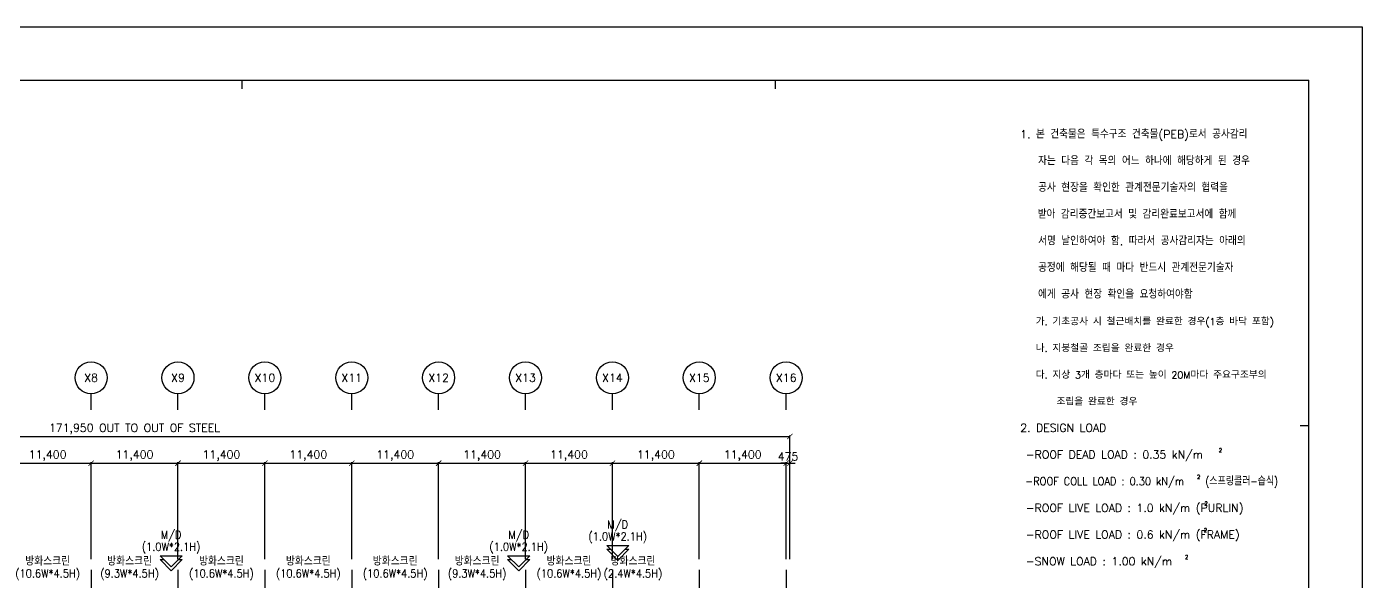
# Model space of a CAD drawing. Header units: metres. Extents: x -297536 to 1852864, y -630451 to -422551.
# Drawn here: x 115232 to 290464, y -495283 to -422551 of the extents above; entities that cross this region are included whole.
import ezdxf
from ezdxf.enums import TextEntityAlignment as Align

# ---------------------------------------------------------------- set-up
doc = ezdxf.new("R2010")
doc.units = ezdxf.units.M
doc.header["$LTSCALE"] = 700
doc.linetypes.add('CEN', pattern=[62, 60, -1, 0, -1])
for name, color, linetype in [('CEN', 152, 'CEN'), ('DIM', 7, 'Continuous'), ('SYM', 7, 'Continuous'), ('TEX', 3, 'Continuous'), ('된장공장-1$0$WID', 4, 'Continuous')]:
    doc.layers.add(name, color=color, linetype=linetype)
doc.styles.add('HGTXT', font='romans.shx', dxfattribs={"bigfont": 'WHGTXT.shx'})
doc.styles.add('WHGTXT', font='romans.shx', dxfattribs={"bigfont": 'WHGTXT.shx'})
doc.dimstyles.new('KJ', dxfattribs={"dimscale": 700, "dimtxt": 1.5, "dimasz": 1, "dimexe": 0.18, "dimexo": 2, "dimgap": 0.5, "dimtad": 1, "dimdec": 0, "dimzin": 0, "dimdsep": 46, "dimlunit": 6, "dimtxsty": 'HGTXT', "dimblk": 'ARCHTICK', "dimcen": 0.09, "dimclrt": 3, "dimadec": 0, "dimazin": 0, "dimtfac": 1, "dimtdec": 0, "dimtix": 1, "dimtmove": 0, "dimatfit": 0, "dimldrblk": 'OBLIQUE', "dimfxl": 1, "dimtolj": 1, "dimtzin": 0, "dimarcsym": 0})

# ---------------------------------------------------------------- blocks, each defined once
blk = doc.blocks.new('_ArchTick')
at = {"color": 0, "linetype": 'ByBlock', "const_width": 0.15}
blk.add_lwpolyline([(-0.5, -0.5), (0.5, 0.5)], dxfattribs=at)
blk = doc.blocks.new('*D562')
at = {"layer": 'Defpoints', "color": 0, "transparency": 16777216}
for p in [(215355, -479790), (214880, -493790), (215355, -493790)]:
    blk.add_point(p, dxfattribs=at)
at = {"layer": 'DIM', "color": 0, "lineweight": -2, "transparency": 16777216}
for p, q in [((214880, -479790), (214180, -479790)), ((214880, -492390), (214880, -479664)), ((214880, -479790), (215355, -479790)), ((215355, -492390), (215355, -479664)), ((215355, -479790), (216055, -479790))]:
    blk.add_line(p, q, dxfattribs=at)
at = {"layer": 'DIM', "color": 0, "lineweight": -2, "transparency": 16777216, "xscale": 700, "yscale": 700, "zscale": 700}
blk.add_blockref('_ArchTick', (214880, -479790), dxfattribs=at)
at = {"layer": 'DIM', "color": 0, "lineweight": -2, "transparency": 16777216, "xscale": 700, "yscale": 700, "zscale": 700, "rotation": 180}
blk.add_blockref('_ArchTick', (215355, -479790), dxfattribs=at)
at = {"layer": 'DIM', "color": 3, "transparency": 16777216, "insert": (215117.5, -478915), "char_height": 1050, "attachment_point": 5, "style": 'HGTXT'}
blk.add_mtext('\\A1;475', dxfattribs=at)
blk = doc.blocks.new('_Oblique')
at = {"color": 0, "linetype": 'ByBlock', "lineweight": -2}
blk.add_line((-0.5, -0.5), (0.5, 0.5), dxfattribs=at)
blk = doc.blocks.new('*D563')
at = {"layer": 'Defpoints', "color": 0, "transparency": 16777216}
for p in [(215355, -476290), (43405, -493790), (215355, -493790)]:
    blk.add_point(p, dxfattribs=at)
at = {"layer": 'DIM', "color": 0, "lineweight": -2, "transparency": 16777216}
for p, q in [((43405, -492390), (43405, -476164)), ((43405, -476290), (215355, -476290)), ((215355, -492390), (215355, -476164))]:
    blk.add_line(p, q, dxfattribs=at)
at = {"layer": 'DIM', "color": 0, "lineweight": -2, "transparency": 16777216, "xscale": 700, "yscale": 700, "zscale": 700, "rotation": 180}
blk.add_blockref('_ArchTick', (43405, -476290), dxfattribs=at)
at = {"layer": 'DIM', "color": 0, "lineweight": -2, "transparency": 16777216, "xscale": 700, "yscale": 700, "zscale": 700}
blk.add_blockref('_ArchTick', (215355, -476290), dxfattribs=at)
at = {"layer": 'DIM', "color": 3, "transparency": 16777216, "insert": (129380, -475315), "char_height": 1050, "attachment_point": 5, "style": 'HGTXT'}
blk.add_mtext('\\A1;\\A1;171,950 OUT TO OUT OF STEEL', dxfattribs=at)
blk = doc.blocks.new('*D564')
at = {"layer": 'Defpoints', "color": 0, "transparency": 16777216}
for p in [(123680, -479790), (112280, -493790), (123680, -493790)]:
    blk.add_point(p, dxfattribs=at)
at = {"layer": 'DIM', "color": 0, "lineweight": -2, "transparency": 16777216}
for p, q in [((112280, -492390), (112280, -479664)), ((112280, -479790), (123680, -479790)), ((123680, -492390), (123680, -479664))]:
    blk.add_line(p, q, dxfattribs=at)
at = {"layer": 'DIM', "color": 0, "lineweight": -2, "transparency": 16777216, "xscale": 700, "yscale": 700, "zscale": 700, "rotation": 180}
blk.add_blockref('_ArchTick', (112280, -479790), dxfattribs=at)
at = {"layer": 'DIM', "color": 0, "lineweight": -2, "transparency": 16777216, "xscale": 700, "yscale": 700, "zscale": 700}
blk.add_blockref('_ArchTick', (123680, -479790), dxfattribs=at)
at = {"layer": 'DIM', "color": 3, "transparency": 16777216, "insert": (117980, -478815), "char_height": 1050, "attachment_point": 5, "style": 'HGTXT'}
blk.add_mtext('\\A1;11,400', dxfattribs=at)
blk = doc.blocks.new('*D565')
at = {"layer": 'Defpoints', "color": 0, "transparency": 16777216}
for p in [(135080, -479790), (123680, -493790), (135080, -493790)]:
    blk.add_point(p, dxfattribs=at)
at = {"layer": 'DIM', "color": 0, "lineweight": -2, "transparency": 16777216}
for p, q in [((123680, -492390), (123680, -479664)), ((123680, -479790), (135080, -479790)), ((135080, -492390), (135080, -479664))]:
    blk.add_line(p, q, dxfattribs=at)
at = {"layer": 'DIM', "color": 0, "lineweight": -2, "transparency": 16777216, "xscale": 700, "yscale": 700, "zscale": 700, "rotation": 180}
blk.add_blockref('_ArchTick', (123680, -479790), dxfattribs=at)
at = {"layer": 'DIM', "color": 0, "lineweight": -2, "transparency": 16777216, "xscale": 700, "yscale": 700, "zscale": 700}
blk.add_blockref('_ArchTick', (135080, -479790), dxfattribs=at)
at = {"layer": 'DIM', "color": 3, "transparency": 16777216, "insert": (129380, -478815), "char_height": 1050, "attachment_point": 5, "style": 'HGTXT'}
blk.add_mtext('\\A1;11,400', dxfattribs=at)
blk = doc.blocks.new('*D566')
at = {"layer": 'Defpoints', "color": 0, "transparency": 16777216}
for p in [(146480, -479790), (135080, -493790), (146480, -493790)]:
    blk.add_point(p, dxfattribs=at)
at = {"layer": 'DIM', "color": 0, "lineweight": -2, "transparency": 16777216}
for p, q in [((135080, -492390), (135080, -479664)), ((135080, -479790), (146480, -479790)), ((146480, -492390), (146480, -479664))]:
    blk.add_line(p, q, dxfattribs=at)
at = {"layer": 'DIM', "color": 0, "lineweight": -2, "transparency": 16777216, "xscale": 700, "yscale": 700, "zscale": 700, "rotation": 180}
blk.add_blockref('_ArchTick', (135080, -479790), dxfattribs=at)
at = {"layer": 'DIM', "color": 0, "lineweight": -2, "transparency": 16777216, "xscale": 700, "yscale": 700, "zscale": 700}
blk.add_blockref('_ArchTick', (146480, -479790), dxfattribs=at)
at = {"layer": 'DIM', "color": 3, "transparency": 16777216, "insert": (140780, -478815), "char_height": 1050, "attachment_point": 5, "style": 'HGTXT'}
blk.add_mtext('\\A1;11,400', dxfattribs=at)
blk = doc.blocks.new('*D567')
at = {"layer": 'Defpoints', "color": 0, "transparency": 16777216}
for p in [(157880, -479790), (146480, -493790), (157880, -493790)]:
    blk.add_point(p, dxfattribs=at)
at = {"layer": 'DIM', "color": 0, "lineweight": -2, "transparency": 16777216}
for p, q in [((146480, -492390), (146480, -479664)), ((146480, -479790), (157880, -479790)), ((157880, -492390), (157880, -479664))]:
    blk.add_line(p, q, dxfattribs=at)
at = {"layer": 'DIM', "color": 0, "lineweight": -2, "transparency": 16777216, "xscale": 700, "yscale": 700, "zscale": 700, "rotation": 180}
blk.add_blockref('_ArchTick', (146480, -479790), dxfattribs=at)
at = {"layer": 'DIM', "color": 0, "lineweight": -2, "transparency": 16777216, "xscale": 700, "yscale": 700, "zscale": 700}
blk.add_blockref('_ArchTick', (157880, -479790), dxfattribs=at)
at = {"layer": 'DIM', "color": 3, "transparency": 16777216, "insert": (152180, -478815), "char_height": 1050, "attachment_point": 5, "style": 'HGTXT'}
blk.add_mtext('\\A1;11,400', dxfattribs=at)
blk = doc.blocks.new('*D568')
at = {"layer": 'Defpoints', "color": 0, "transparency": 16777216}
for p in [(169280, -479790), (157880, -493790), (169280, -493790)]:
    blk.add_point(p, dxfattribs=at)
at = {"layer": 'DIM', "color": 0, "lineweight": -2, "transparency": 16777216}
for p, q in [((157880, -492390), (157880, -479664)), ((157880, -479790), (169280, -479790)), ((169280, -492390), (169280, -479664))]:
    blk.add_line(p, q, dxfattribs=at)
at = {"layer": 'DIM', "color": 0, "lineweight": -2, "transparency": 16777216, "xscale": 700, "yscale": 700, "zscale": 700, "rotation": 180}
blk.add_blockref('_ArchTick', (157880, -479790), dxfattribs=at)
at = {"layer": 'DIM', "color": 0, "lineweight": -2, "transparency": 16777216, "xscale": 700, "yscale": 700, "zscale": 700}
blk.add_blockref('_ArchTick', (169280, -479790), dxfattribs=at)
at = {"layer": 'DIM', "color": 3, "transparency": 16777216, "insert": (163580, -478815), "char_height": 1050, "attachment_point": 5, "style": 'HGTXT'}
blk.add_mtext('\\A1;11,400', dxfattribs=at)
blk = doc.blocks.new('*D569')
at = {"layer": 'Defpoints', "color": 0, "transparency": 16777216}
for p in [(180680, -479790), (169280, -493790), (180680, -493790)]:
    blk.add_point(p, dxfattribs=at)
at = {"layer": 'DIM', "color": 0, "lineweight": -2, "transparency": 16777216}
for p, q in [((169280, -492390), (169280, -479664)), ((169280, -479790), (180680, -479790)), ((180680, -492390), (180680, -479664))]:
    blk.add_line(p, q, dxfattribs=at)
at = {"layer": 'DIM', "color": 0, "lineweight": -2, "transparency": 16777216, "xscale": 700, "yscale": 700, "zscale": 700, "rotation": 180}
blk.add_blockref('_ArchTick', (169280, -479790), dxfattribs=at)
at = {"layer": 'DIM', "color": 0, "lineweight": -2, "transparency": 16777216, "xscale": 700, "yscale": 700, "zscale": 700}
blk.add_blockref('_ArchTick', (180680, -479790), dxfattribs=at)
at = {"layer": 'DIM', "color": 3, "transparency": 16777216, "insert": (174980, -478815), "char_height": 1050, "attachment_point": 5, "style": 'HGTXT'}
blk.add_mtext('\\A1;11,400', dxfattribs=at)
blk = doc.blocks.new('*D570')
at = {"layer": 'Defpoints', "color": 0, "transparency": 16777216}
for p in [(192080, -479790), (180680, -493790), (192080, -493790)]:
    blk.add_point(p, dxfattribs=at)
at = {"layer": 'DIM', "color": 0, "lineweight": -2, "transparency": 16777216}
for p, q in [((180680, -492390), (180680, -479664)), ((180680, -479790), (192080, -479790)), ((192080, -492390), (192080, -479664))]:
    blk.add_line(p, q, dxfattribs=at)
at = {"layer": 'DIM', "color": 0, "lineweight": -2, "transparency": 16777216, "xscale": 700, "yscale": 700, "zscale": 700, "rotation": 180}
blk.add_blockref('_ArchTick', (180680, -479790), dxfattribs=at)
at = {"layer": 'DIM', "color": 0, "lineweight": -2, "transparency": 16777216, "xscale": 700, "yscale": 700, "zscale": 700}
blk.add_blockref('_ArchTick', (192080, -479790), dxfattribs=at)
at = {"layer": 'DIM', "color": 3, "transparency": 16777216, "insert": (186380, -478815), "char_height": 1050, "attachment_point": 5, "style": 'HGTXT'}
blk.add_mtext('\\A1;11,400', dxfattribs=at)
blk = doc.blocks.new('*D571')
at = {"layer": 'Defpoints', "color": 0, "transparency": 16777216}
for p in [(203480, -479790), (192080, -493790), (203480, -493790)]:
    blk.add_point(p, dxfattribs=at)
at = {"layer": 'DIM', "color": 0, "lineweight": -2, "transparency": 16777216}
for p, q in [((192080, -492390), (192080, -479664)), ((192080, -479790), (203480, -479790)), ((203480, -492390), (203480, -479664))]:
    blk.add_line(p, q, dxfattribs=at)
at = {"layer": 'DIM', "color": 0, "lineweight": -2, "transparency": 16777216, "xscale": 700, "yscale": 700, "zscale": 700, "rotation": 180}
blk.add_blockref('_ArchTick', (192080, -479790), dxfattribs=at)
at = {"layer": 'DIM', "color": 0, "lineweight": -2, "transparency": 16777216, "xscale": 700, "yscale": 700, "zscale": 700}
blk.add_blockref('_ArchTick', (203480, -479790), dxfattribs=at)
at = {"layer": 'DIM', "color": 3, "transparency": 16777216, "insert": (197780, -478815), "char_height": 1050, "attachment_point": 5, "style": 'HGTXT'}
blk.add_mtext('\\A1;11,400', dxfattribs=at)
blk = doc.blocks.new('*D572')
at = {"layer": 'Defpoints', "color": 0, "transparency": 16777216}
for p in [(214880, -479790), (203480, -493790), (214880, -493790)]:
    blk.add_point(p, dxfattribs=at)
at = {"layer": 'DIM', "color": 0, "lineweight": -2, "transparency": 16777216}
for p, q in [((203480, -492390), (203480, -479664)), ((203480, -479790), (214880, -479790)), ((214880, -492390), (214880, -479664))]:
    blk.add_line(p, q, dxfattribs=at)
at = {"layer": 'DIM', "color": 0, "lineweight": -2, "transparency": 16777216, "xscale": 700, "yscale": 700, "zscale": 700, "rotation": 180}
blk.add_blockref('_ArchTick', (203480, -479790), dxfattribs=at)
at = {"layer": 'DIM', "color": 0, "lineweight": -2, "transparency": 16777216, "xscale": 700, "yscale": 700, "zscale": 700}
blk.add_blockref('_ArchTick', (214880, -479790), dxfattribs=at)
at = {"layer": 'DIM', "color": 3, "transparency": 16777216, "insert": (209180, -478815), "char_height": 1050, "attachment_point": 5, "style": 'HGTXT'}
blk.add_mtext('\\A1;11,400', dxfattribs=at)
blk = doc.blocks.new('DOOR')
blk.add_lwpolyline([(31623, 8965), (31707, 8965), (31457, 9215), (31457, 9215), (31207, 8965), (31290, 8965)])
blk.add_lwpolyline([(31207, 8881), (31707, 8881), (31457, 9131), (31457, 9131)], close=True)
blk = doc.blocks.new('Form01')
at = {"ltscale": 0.015}
blk.add_lwpolyline([(0, 0), (420, 0), (420, -297), (0, -297)], close=True, dxfattribs=at)
at = {"layer": '된장공장-1$0$WID', "ltscale": 250}
for p, q in [((10, -10), (410, -10)), ((210, -10), (210, -11.62)), ((310, -11.62), (310, -10)), ((410, -287), (410, -10)), ((410, -74.77), (408.38, -74.77))]:
    blk.add_line(p, q, dxfattribs=at)

msp = doc.modelspace()

# ---------------------------------------------------------------- linework, layer by layer
at = {"layer": 'CEN'}
for p, q in [((123680, -493790), (123680, -563790)), ((135080, -493790), (135080, -563790)), ((146480, -493790), (146480, -563790)), ((157880, -493790), (157880, -563790)), ((169280, -493790), (169280, -563790)), ((180680, -493790), (180680, -563790)), ((192080, -493790), (192080, -563790)), ((203480, -493790), (203480, -563790)), ((214880, -493790), (214880, -563790))]:
    msp.add_line(p, q, dxfattribs=at)
at = {"layer": 'SYM'}
for p, q in [((123680, -472790), (123680, -470690)), ((135080, -472790), (135080, -470690)), ((146480, -472790), (146480, -470690)), ((157880, -472790), (157880, -470690)), ((169280, -472790), (169280, -470690)), ((180680, -472790), (180680, -470690)), ((192080, -472790), (192080, -470690)), ((203480, -472790), (203480, -470690)), ((214880, -472790), (214880, -470690))]:
    msp.add_line(p, q, dxfattribs=at)
for centre in [(123680, -468590), (135080, -468590), (146480, -468590), (157880, -468590), (169280, -468590), (180680, -468590), (192080, -468590), (203480, -468590), (214880, -468590)]:
    msp.add_circle(centre, 2100, dxfattribs=at)

# ---------------------------------------------------------------- block references
at = {"xscale": 700, "yscale": 700, "zscale": 700}
msp.add_blockref('Form01', (-3535.8, -422550.9), dxfattribs=at)
at = {"xscale": -5.833333333333333, "yscale": 5.833333333333333, "zscale": 5.833333333333333, "rotation": 180}
for p in [(9283.4, -438788.1), (-49316.6, -440138.1), (-3716.6, -440138.1)]:
    msp.add_blockref('DOOR', p, dxfattribs=at)

# ---------------------------------------------------------------- texts
at = {"layer": 'TEX', "color": 3, "style": 'WHGTXT'}
for s, height, p in [('1. 본 건축물은 특수구조 건축물(PEB)로서 공사감리', 1050, (245584.2, -437186.2)), ('   자는 다음 각 목의 어느 하나에 해당하게 된 경우', 1050, (245584.2, -440686.2)), ('   공사 현장을 확인한 관계전문기술자의 협력을 ', 1050, (245584.2, -444186.2)), ('   받아 감리중간보고서 및 감리완료보고서에 함께', 1050, (245533.5, -447686.2)), ('   서명 날인하여야 함. 따라서 공사감리자는 아래의 ', 1050, (245584.2, -451186.2)), ('   공정에 해당될 때 마다 반드시 관계전문기술자', 1050, (245584.2, -454686.2)), ('   에게 공사 현장 확인을 요청하여야함', 1050, (245584.2, -458186.2)), ('   가. 기초공사 시 철근배치를 완료한 경우(1층 바닥 포함)', 910, (245584.2, -461686.2)), ('   나. 지붕철골 조립을 완료한 경우', 910, (245584.2, -465186.2)), ('   다. 지상 3개 층마다 또는 높이 20M마다 주요구조부의 ', 910, (245584.2, -468686.2)), ('       조립을 완료한 경우', 910, (245584.2, -472186.2)), ('2. DESIGN LOAD', 1050, (245584.2, -475686.2)), (' -ROOF DEAD LOAD : 0.35 kN/m', 1050, (245583.6, -479186.2)), (' -ROOF LIVE LOAD : 1.0 kN/m (PURLIN)', 1050, (245582.3, -486186.2)), (' -ROOF LIVE LOAD : 0.6 kN/m (FRAME)', 1050, (245581.7, -489686.2)), (' -SNOW LOAD : 1.00 kN/m', 1050, (245581, -493186.2))]:
    msp.add_text(s, height=height, dxfattribs=at).set_placement(p)
at = {"layer": 'TEX', "style": 'WHGTXT'}
for s, p in [('X8', (123680, -468590)), ('X9', (135080, -468590)), ('X10', (146480, -468590)), ('X11', (157880, -468590)), ('X12', (169280, -468590)), ('X13', (180680, -468590)), ('X14', (192080, -468590)), ('X15', (203480, -468590)), ('X16', (214880, -468590))]:
    msp.add_text(s, height=1050, dxfattribs=at).set_placement(p, align=Align.MIDDLE)
for p in [(271628.5, -478362.4), (268768.4, -481862.4), (269746.8, -485362.4), (269657, -488862.4), (267180.3, -492362.4)]:
    msp.add_text('2', height=525, rotation=0.000001, dxfattribs=at).set_placement(p)
at = {"layer": 'TEX', "color": 3, "style": 'WHGTXT'}
for s, width, p in [(' -ROOF COLL LOAD : 0.30 kN/m', 0.9, (245583.6, -482686.2)), ('  (스프링클러-습식)', 0.8, (268729.8, -482686.2))]:
    msp.add_text(s, height=1050, dxfattribs=dict(at, width=width)).set_placement(p)
at = {"layer": 'TEX', "color": 3, "style": 'WHGTXT', "width": 0.9}
for s, p in [('M/D', (192780, -488669.6)), ('M/D', (134180, -490019.6)), ('M/D', (179780, -490019.6)), ('(1.0W*2.1H)', (192780, -490244.6)), ('(1.0W*2.1H)', (134180, -491594.6)), ('(1.0W*2.1H)', (179780, -491594.6)), ('방화스크린', (117980, -493519.6)), ('방화스크린', (128730, -493519.6)), ('방화스크린', (140780, -493519.6)), ('방화스크린', (152180, -493519.6)), ('방화스크린', (163580, -493519.6)), ('방화스크린', (174330, -493519.6)), ('방화스크린', (186380, -493519.6)), ('방화스크린', (194780, -493519.6)), ('(10.6W*4.5H)', (117980, -495094.6)), ('(9.3W*4.5H)', (128730, -495094.6)), ('(10.6W*4.5H)', (140780, -495094.6)), ('(10.6W*4.5H)', (152180, -495094.6)), ('(10.6W*4.5H)', (163580, -495094.6)), ('(9.3W*4.5H)', (174330, -495094.6)), ('(10.6W*4.5H)', (186380, -495094.6)), ('(2.4W*4.5H)', (194780, -495094.6))]:
    msp.add_text(s, height=1050, dxfattribs=at).set_placement(p, align=Align.BOTTOM_CENTER)

# ---------------------------------------------------------------- dimensions: what is measured, and where the dimension line sits
at = {"layer": 'DIM'}
dim = msp.add_linear_dim(base=(215355, -476290), p1=(43405, -493790), p2=(215355, -493790), angle=180, text='\\A1;<> OUT TO OUT OF STEEL', dimstyle='KJ', override={"dimtxsty": 'HGTXT', "dimldrblk": 'Oblique'}, dxfattribs=at)
dim.commit()
dim.dimension.update_dxf_attribs({"geometry": '*D563', "text_midpoint": (129380, -475315)})
for base, p1, p2, picture, middle in [((123680, -479790), (112280, -493790), (123680, -493790), '*D564', (117980, -478815)), ((135080, -479790), (123680, -493790), (135080, -493790), '*D565', (129380, -478815)), ((146480, -479790), (135080, -493790), (146480, -493790), '*D566', (140780, -478815)), ((157880, -479790), (146480, -493790), (157880, -493790), '*D567', (152180, -478815)), ((169280, -479790), (157880, -493790), (169280, -493790), '*D568', (163580, -478815)), ((180680, -479790), (169280, -493790), (180680, -493790), '*D569', (174980, -478815)), ((192080, -479790), (180680, -493790), (192080, -493790), '*D570', (186380, -478815)), ((203480, -479790), (192080, -493790), (203480, -493790), '*D571', (197780, -478815)), ((214880, -479790), (203480, -493790), (214880, -493790), '*D572', (209180, -478815)), ((215355, -479790), (214880, -493790), (215355, -493790), '*D562', (215117.5, -478915))]:
    dim = msp.add_linear_dim(base=base, p1=p1, p2=p2, angle=180, dimstyle='KJ', override={"dimtxsty": 'HGTXT', "dimldrblk": 'Oblique'}, dxfattribs=at)
    dim.commit()
    dim.dimension.update_dxf_attribs({"geometry": picture, "text_midpoint": middle})

doc.saveas('drawing.dxf')
